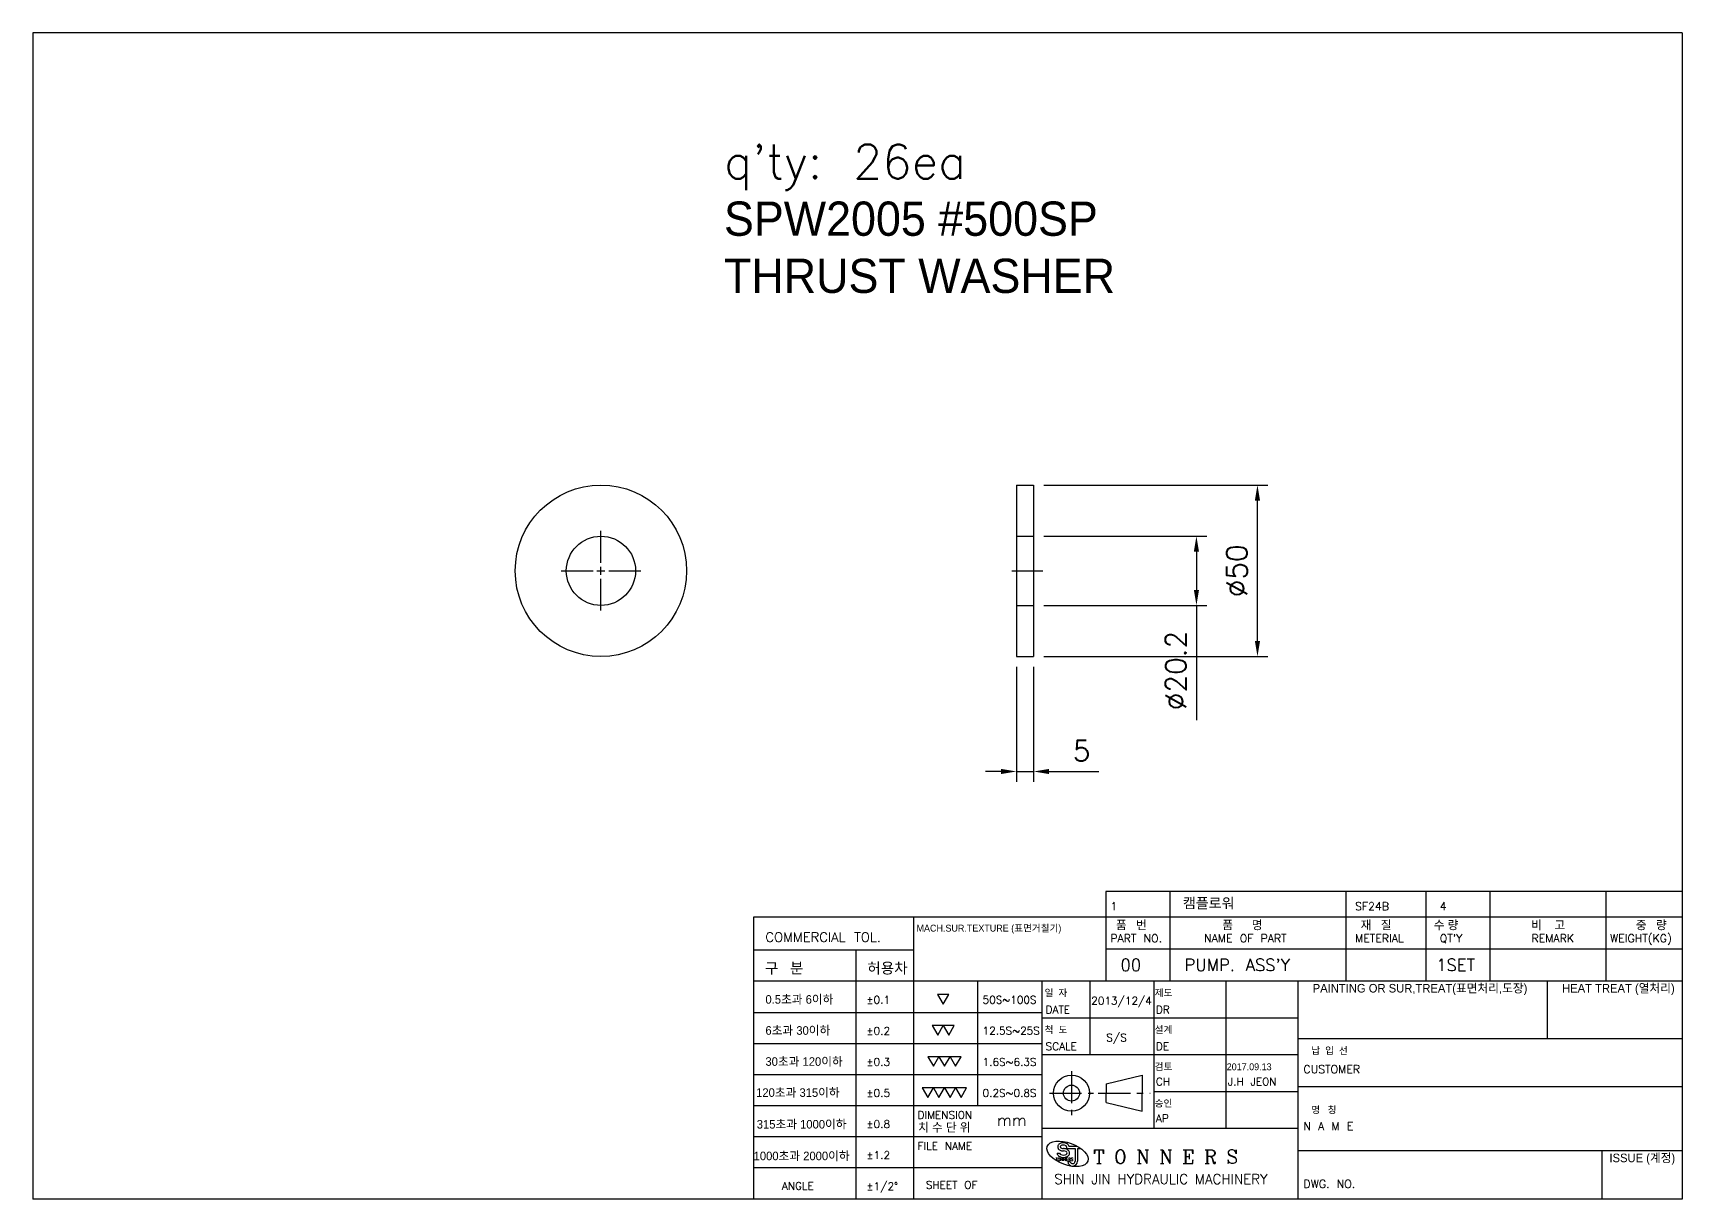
# Model space of a CAD drawing. Extents: x -2917 to 6643, y 8514 to 10799.
# Drawn here: x 6161.4 to 6642.5, y 8514.2 to 8854.4 of the extents above; entities that cross this region are included whole.
import ezdxf

# ---------------------------------------------------------------- set-up
doc = ezdxf.new("R2010")
doc.units = 0
doc.header["$LTSCALE"] = 15
doc.header["$MEASUREMENT"] = 0
doc.linetypes.add('CENTER', pattern=[2, 1.25, -0.25, 0.25, -0.25])
doc.linetypes.add('PHANTOM2', pattern=[31.75, 15.875, -3.175, 3.175, -3.175, 3.175, -3.175])
for name, color, linetype in [('1', 1, 'CENTER'), ('3', 3, 'Continuous'), ('4', 4, 'Continuous'), ('DXF1', 7, 'Continuous')]:
    doc.layers.add(name, color=color, linetype=linetype)
doc.styles.add('HSG', font='romans.shx', dxfattribs={"bigfont": 'whgtxt.shx'})
doc.styles.add('ROMANC', font='romanc', dxfattribs={"height": 2})
doc.styles.add('ROMANS', font='txt.shx', dxfattribs={"bigfont": 'whgtxt.shx'})
doc.styles.get("Standard").update_dxf_attribs({"font": 'txt.shx'})
doc.dimstyles.new('ISO-25', dxfattribs={"dimtxt": 2.5, "dimasz": 2.5, "dimexe": 1.25, "dimexo": 0.625, "dimtad": 1, "dimtoh": 1, "dimdsep": 46, "dimtxsty": 'Standard', "dimcen": 2.5, "dimclrt": 6, "dimadec": 0, "dimazin": 0, "dimtfac": 1, "dimtmove": 0, "dimatfit": 3, "dimfxl": 1, "dimarcsym": 0})

# ---------------------------------------------------------------- blocks, each defined once
blk = doc.blocks.new('*U465')
at = {"layer": 'DXF1', "color": 0, "linetype": 'CENTER', "transparency": 16777216}
for p, q in [((0, 2.3), (0, 11.62)), ((-11.62, 0), (-2.3, 0)), ((2.3, 0), (11.62, 0)), ((0, -11.62), (0, -2.3))]:
    blk.add_line(p, q, dxfattribs=at)
at = {"layer": 'DXF1', "color": 0, "linetype": 'Continuous', "transparency": 16777216}
for p, q in [((-1.15, 0), (1.15, 0)), ((0, -1.15), (0, 1.15))]:
    blk.add_line(p, q, dxfattribs=at)
blk = doc.blocks.new('*D466')
at = {"layer": '4', "color": 4, "linetype": 'PHANTOM2', "lineweight": -2, "transparency": 16777216}
for p, q in [((6448.33, 8669.51), (6448.33, 8635.96)), ((6453.33, 8669.51), (6453.33, 8635.96)), ((6443.83, 8638.96), (6439.33, 8638.96)), ((6448.33, 8638.96), (6453.33, 8638.96)), ((6457.83, 8638.96), (6472.33, 8638.96))]:
    blk.add_line(p, q, dxfattribs=at)
at = {"layer": '4', "color": 4, "linetype": 'PHANTOM2', "transparency": 16777216}
for points in [[(6443.83, 8639.71), (6443.83, 8638.21), (6448.33, 8638.96)], [(6457.83, 8639.71), (6457.83, 8638.21), (6453.33, 8638.96)]]:
    blk.add_solid(points, dxfattribs=at)
at = {"layer": 'Defpoints', "color": 0, "linetype": 'PHANTOM2', "transparency": 16777216}
for p in [(6448.33, 8672.51), (6453.33, 8672.51), (6453.33, 8638.96)]:
    blk.add_point(p, dxfattribs=at)
at = {"layer": '4', "color": 7, "linetype": 'PHANTOM2', "transparency": 16777216, "insert": (6467.33, 8644.96), "char_height": 6, "attachment_point": 5}
blk.add_mtext('5', dxfattribs=at)
blk = doc.blocks.new('*D467')
at = {"layer": '4', "color": 4, "linetype": 'PHANTOM2', "lineweight": -2, "transparency": 16777216}
for p, q in [((6456.33, 8707.61), (6503.83, 8707.61)), ((6500.83, 8703.11), (6500.83, 8691.91)), ((6456.33, 8687.41), (6503.83, 8687.41)), ((6500.83, 8687.41), (6500.83, 8653.91))]:
    blk.add_line(p, q, dxfattribs=at)
at = {"layer": '4', "color": 4, "linetype": 'PHANTOM2', "transparency": 16777216}
for points in [[(6500.08, 8703.11), (6501.58, 8703.11), (6500.83, 8707.61)], [(6500.08, 8691.91), (6501.58, 8691.91), (6500.83, 8687.41)]]:
    blk.add_solid(points, dxfattribs=at)
at = {"layer": 'Defpoints', "color": 0, "linetype": 'PHANTOM2', "transparency": 16777216}
for p in [(6453.33, 8707.61), (6453.33, 8687.41), (6500.83, 8687.41)]:
    blk.add_point(p, dxfattribs=at)
at = {"layer": '4', "color": 7, "linetype": 'PHANTOM2', "transparency": 16777216, "insert": (6494.83, 8668.41), "char_height": 6, "attachment_point": 5, "rotation": 90}
blk.add_mtext('%%C20.2', dxfattribs=at)
blk = doc.blocks.new('*D468')
at = {"layer": '4', "color": 4, "linetype": 'PHANTOM2', "lineweight": -2, "transparency": 16777216}
for p, q in [((6456.33, 8722.51), (6521.63, 8722.51)), ((6518.63, 8677.01), (6518.63, 8718.01)), ((6456.33, 8672.51), (6521.63, 8672.51))]:
    blk.add_line(p, q, dxfattribs=at)
at = {"layer": '4', "color": 4, "linetype": 'PHANTOM2', "transparency": 16777216}
for points in [[(6517.88, 8718.01), (6519.38, 8718.01), (6518.63, 8722.51)], [(6517.88, 8677.01), (6519.38, 8677.01), (6518.63, 8672.51)]]:
    blk.add_solid(points, dxfattribs=at)
at = {"layer": 'Defpoints', "color": 0, "linetype": 'PHANTOM2', "transparency": 16777216}
for p in [(6453.33, 8722.51), (6518.63, 8722.51), (6453.33, 8672.51)]:
    blk.add_point(p, dxfattribs=at)
at = {"layer": '4', "color": 7, "linetype": 'PHANTOM2', "transparency": 16777216, "insert": (6512.63, 8697.51), "char_height": 6, "attachment_point": 5, "rotation": 90}
blk.add_mtext('%%C50', dxfattribs=at)

msp = doc.modelspace()

# ---------------------------------------------------------------- linework, layer by layer
at = {"color": 6}
for p, q in [((6161.368, 8854.425), (6161.368, 8514.225)), ((6642.508, 8854.425), (6161.368, 8854.425)), ((6642.508, 8854.425), (6642.508, 8514.225)), ((6474.359, 8603.931), (6474.359, 8577.747)), ((6642.508, 8603.931), (6474.359, 8603.931)), ((6493.042, 8603.931), (6493.042, 8577.747)), ((6544.421, 8603.931), (6544.421, 8577.747)), ((6567.775, 8603.931), (6567.775, 8577.747)), ((6586.458, 8603.931), (6586.458, 8577.747)), ((6620.322, 8603.931), (6620.322, 8577.747)), ((6642.508, 8596.431), (6474.359, 8596.431)), ((6642.508, 8587.089), (6474.359, 8587.089)), ((6642.508, 8577.747), (6418.309, 8577.747)), ((6436.993, 8577.747), (6436.993, 8541.409)), ((6488.371, 8577.747), (6488.371, 8534.776)), ((6455.676, 8568.593), (6418.309, 8568.593)), ((6530.409, 8567.005), (6455.676, 8567.005)), ((6455.676, 8559.531), (6418.309, 8559.531)), ((6642.508, 8560.933), (6530.409, 8560.933)), ((6530.409, 8556.262), (6455.676, 8556.262)), ((6455.676, 8550.47), (6418.309, 8550.47)), ((6530.409, 8545.519), (6488.371, 8545.519)), ((6642.508, 8546.92), (6530.409, 8546.92)), ((6455.676, 8541.409), (6418.309, 8541.409)), ((6455.676, 8532.347), (6418.309, 8532.347)), ((6530.409, 8534.776), (6455.676, 8534.776)), ((6642.508, 8528.237), (6530.409, 8528.237)), ((6455.676, 8523.286), (6418.309, 8523.286)), ((6642.508, 8514.225), (6161.368, 8514.225))]:
    msp.add_line(p, q, dxfattribs=at)
at = {"color": 5}
for p, q in [((6642.508, 8596.431), (6371.601, 8596.431)), ((6371.601, 8596.431), (6371.601, 8514.225)), ((6418.309, 8596.431), (6418.309, 8514.225)), ((6401.495, 8586.809), (6401.495, 8514.225)), ((6455.676, 8577.747), (6455.676, 8514.225)), ((6469.688, 8577.747), (6469.688, 8556.262)), ((6509.39, 8577.747), (6509.39, 8534.776)), ((6530.409, 8577.747), (6530.409, 8514.225)), ((6603.173, 8577.747), (6603.173, 8560.933)), ((6619.154, 8528.237), (6619.154, 8514.225))]:
    msp.add_line(p, q, dxfattribs=at)
for p, q in [((6474.524, 8547.841), (6485.033, 8550.371)), ((6485.033, 8550.371), (6485.033, 8545.116)), ((6474.524, 8547.841), (6474.524, 8545.116)), ((6474.524, 8542.391), (6474.524, 8545.116)), ((6485.033, 8539.861), (6485.033, 8545.116)), ((6474.524, 8542.391), (6485.033, 8539.861))]:
    msp.add_line(p, q)
for radius in [5.255, 2.335]:
    msp.add_circle((6464.377, 8545.116), radius)
at = {"layer": '1', "ltscale": 0.5}
for p, q in [((6464.377, 8551.538), (6464.377, 8538.694)), ((6457.955, 8545.116), (6470.799, 8545.116)), ((6472.188, 8545.116), (6487.368, 8545.116))]:
    msp.add_line(p, q, dxfattribs=at)
at = {"layer": '3'}
for p, q in [((6460.199, 8527.561), (6460.893, 8527.561)), ((6462.943, 8529.448), (6462.943, 8529.002)), ((6462.943, 8529.002), (6465.456, 8529.002)), ((6463.599, 8529.689), (6465.995, 8529.689)), ((6465.456, 8529.002), (6465.456, 8525.23)), ((6466.142, 8529.002), (6466.142, 8525.23)), ((6466.142, 8529.002), (6467.077, 8529.002)), ((6463.293, 8525.136), (6463.985, 8525.136))]:
    msp.add_line(p, q, dxfattribs=at)
for radius, start, end in [(1.429, 185.98083, 357.76872), (0.744, 191.54669, 355.71065)]:
    msp.add_arc((6464.714, 8525.285), radius, start, end, dxfattribs=at)
msp.add_ellipse((6463.215, 8527.401), major_axis=(-5.912, 2.152), ratio=0.5151515, dxfattribs=at)
for centre, major_axis, ratio, start_param, end_param in [((6462, 8527.647), (1.119, 0), 0.5368755, 3.2849402, 7.8539816), ((6462, 8529.448), (-0.944, 0), 0.5454545, 3.1415927, 7.8544861)]:
    msp.add_ellipse(centre, major_axis=major_axis, ratio=ratio, start_param=start_param, end_param=end_param, dxfattribs=at)
for points, knots in [([(6463.599, 8529.689), (6463.596, 8529.703), (6463.592, 8529.717), (6463.551, 8529.853), (6463.492, 8529.961), (6463.356, 8530.144), (6463.278, 8530.22), (6463.115, 8530.347), (6463.029, 8530.4), (6462.764, 8530.531), (6462.576, 8530.587), (6462.19, 8530.65), (6461.992, 8530.657), (6461.601, 8530.624), (6461.409, 8530.584), (6461.093, 8530.466), (6460.965, 8530.402), (6460.751, 8530.247), (6460.662, 8530.166), (6460.52, 8529.98), (6460.464, 8529.882), (6460.39, 8529.671), (6460.37, 8529.56), (6460.37, 8529.448), (6460.37, 8529.349), (6460.386, 8529.25), (6460.443, 8529.066), (6460.484, 8528.982), (6460.579, 8528.833), (6460.634, 8528.768), (6460.806, 8528.598), (6460.933, 8528.515), (6461.197, 8528.385), (6461.334, 8528.339), (6461.617, 8528.273), (6461.762, 8528.255), (6461.938, 8528.248), (6461.969, 8528.247), (6462, 8528.247)], [3.2796202, 3.2796202, 3.2796202, 3.2796202, 3.3049469, 3.3049469, 3.5277991, 3.5277991, 3.7506513, 3.7506513, 3.9735035, 3.9735035, 4.4202156, 4.4202156, 4.8669277, 4.8669277, 5.3136398, 5.3136398, 5.6362606, 5.6362606, 5.8878686, 5.8878686, 6.0940976, 6.0940976, 6.2831853, 6.2831853, 6.2831853, 6.451458, 6.451458, 6.6197306, 6.6197306, 6.7880033, 6.7880033, 7.1200511, 7.1200511, 7.4520989, 7.4520989, 7.7841468, 7.7841468, 7.8539874, 7.8539874, 7.8539874, 7.8539874]), ([(6460.199, 8527.561), (6460.205, 8527.486), (6460.22, 8527.413), (6460.271, 8527.247), (6460.314, 8527.159), (6460.415, 8527.002), (6460.473, 8526.933), (6460.656, 8526.752), (6460.792, 8526.662), (6461.078, 8526.52), (6461.229, 8526.468), (6461.54, 8526.394), (6461.7, 8526.371), (6462.108, 8526.351), (6462.356, 8526.371), (6462.769, 8526.466), (6462.94, 8526.525), (6463.224, 8526.674), (6463.342, 8526.754), (6463.532, 8526.936), (6463.609, 8527.03), (6463.733, 8527.252), (6463.779, 8527.381), (6463.814, 8527.655), (6463.802, 8527.798), (6463.728, 8528.057), (6463.667, 8528.173), (6463.522, 8528.371), (6463.439, 8528.453), (6463.263, 8528.592), (6463.169, 8528.65), (6462.88, 8528.795), (6462.674, 8528.857), (6462.309, 8528.921), (6462.155, 8528.934), (6462, 8528.934)], [6.3289612, 6.3289612, 6.3289612, 6.3289612, 6.4490061, 6.4490061, 6.6148269, 6.6148269, 6.7806476, 6.7806476, 7.1075597, 7.1075597, 7.4344718, 7.4344718, 7.7613839, 7.7613839, 8.2575558, 8.2575558, 8.6280926, 8.6280926, 8.9124739, 8.9124739, 9.134214, 9.134214, 9.3559541, 9.3559541, 9.5776942, 9.5776942, 9.7994343, 9.7994343, 10.0211744, 10.0211744, 10.2429145, 10.2429145, 10.6832391, 10.6832391, 10.9955679, 10.9955679, 10.9955679, 10.9955679])]:
    msp.add_open_spline(points, degree=3, knots=knots, dxfattribs=at)
at = {"layer": '4', "color": 5}
for p, q in [((6418.309, 8586.809), (6371.601, 8586.809)), ((6418.309, 8577.747), (6371.601, 8577.747)), ((6418.309, 8568.593), (6371.601, 8568.593)), ((6418.309, 8559.531), (6371.601, 8559.531)), ((6418.309, 8550.47), (6371.601, 8550.47)), ((6418.309, 8541.409), (6371.601, 8541.409)), ((6418.309, 8532.347), (6371.601, 8532.347)), ((6418.309, 8523.286), (6371.601, 8523.286))]:
    msp.add_line(p, q, dxfattribs=at)
at = {"layer": '4'}
for points in [[(6426.936, 8571.074), (6428.554, 8573.877), (6425.318, 8573.877)], [(6425.336, 8562.013), (6426.954, 8564.815), (6423.718, 8564.815)], [(6428.572, 8562.013), (6430.19, 8564.815), (6426.954, 8564.815)], [(6424.092, 8552.952), (6425.71, 8555.754), (6422.474, 8555.754)], [(6427.328, 8552.952), (6428.946, 8555.754), (6425.71, 8555.754)], [(6430.564, 8552.952), (6432.182, 8555.754), (6428.946, 8555.754)], [(6422.455, 8543.89), (6424.073, 8546.693), (6420.837, 8546.693)], [(6425.692, 8543.89), (6427.31, 8546.693), (6424.073, 8546.693)], [(6428.928, 8543.89), (6430.546, 8546.693), (6427.31, 8546.693)], [(6432.164, 8543.89), (6433.782, 8546.693), (6430.546, 8546.693)]]:
    msp.add_lwpolyline(points, close=True, dxfattribs=at)
at = {"layer": 'DXF1', "linetype": 'Continuous'}
for p, q in [((6448.333, 8722.508), (6453.333, 8722.508)), ((6448.333, 8722.508), (6448.333, 8672.508)), ((6453.333, 8722.508), (6453.333, 8672.508)), ((6448.333, 8707.608), (6453.333, 8707.608)), ((6448.333, 8687.408), (6453.333, 8687.408)), ((6448.333, 8672.508), (6453.333, 8672.508))]:
    msp.add_line(p, q, dxfattribs=at)
at = {"layer": 'DXF1', "color": 3, "linetype": 'CENTER'}
msp.add_line((6446.936, 8697.508), (6455.976, 8697.508), dxfattribs=at)
at = {"layer": 'DXF1', "linetype": 'Continuous'}
for radius in [25, 10.1]:
    msp.add_circle((6327.075, 8697.508), radius, dxfattribs=at)

# ---------------------------------------------------------------- block references
at = {"layer": 'DXF1', "color": 3, "linetype": 'CENTER'}
msp.add_blockref('*U465', (6327.075, 8697.508), dxfattribs=at)

# ---------------------------------------------------------------- texts
for s, height, p in [('1', 2.335, (6475.703, 8598.466)), ('SF24B', 2.3354, (6547.114, 8598.466)), ('4', 2.335, (6571.816, 8598.466)), ('COMMERCIAL TOL.', 2.80248, (6375.061, 8589.228)), ('PART NO.', 2.3354, (6475.703, 8589.125)), ('NAME OF PART', 2.3354, (6503.059, 8589.125)), ('METERIAL', 2.3354, (6547.114, 8589.125)), ("QT'Y", 2.3354, (6571.816, 8589.125)), ('REMARK', 2.3354, (6598.594, 8589.125)), ('WEIGHT(KG)', 2.3354, (6621.509, 8589.125)), ('00', 3.5031, (6478.683, 8580.771)), ("PUMP. ASS'Y", 3.5031, (6497.366, 8580.771)), ('1SET', 3.5031, (6570.81, 8580.771)), ('%%P0.1', 2.242, (6404.526, 8571.218)), ('50S~100S', 2.242, (6438.424, 8571.218)), ('DATE', 2.242, (6456.822, 8568.387)), ('2013/12/4', 2.242, (6470.134, 8570.948)), ('DR', 2.242, (6488.984, 8568.387)), ('%%P0.2', 2.242, (6404.526, 8562.156)), ('12.5S~25S', 2.242, (6438.424, 8562.203)), ('SCALE', 2.242, (6456.822, 8557.644)), ('S/S', 2.242, (6474.534, 8560.205)), ('DE', 2.242, (6488.984, 8557.644)), ('%%P0.3', 2.242, (6404.526, 8553.095)), ('1.6S~6.3S', 2.242, (6438.424, 8553.095)), ('CUSTOMER', 2.3354, (6532.06, 8550.924)), ('%%P0.5', 2.242, (6404.526, 8544.034)), ('0.2S~0.8S', 2.242, (6438.424, 8544.034)), ('CH', 2.242, (6488.984, 8547.368)), ('J.H JEON', 2.242, (6510.003, 8547.368)), ('%%P0.8', 2.242, (6404.526, 8534.972)), ('DIMENSION', 2.242, (6419.455, 8537.636)), ('mm', 3.363, (6442.642, 8535.567)), ('AP', 2.242, (6488.984, 8536.625)), ('N A M E', 2.3354, (6532.06, 8534.348)), ('FILE NAME', 2.242, (6419.455, 8528.575)), ('%%P1.2', 2.242, (6404.526, 8525.911)), ('ANGLE', 2.242, (6379.872, 8516.94)), ('%%P1/2%%D', 2.242, (6404.526, 8516.85)), ('SHEET OF', 2.242, (6421.861, 8517.224)), ('DWG. NO.', 2.3354, (6532.06, 8517.466))]:
    msp.add_text(s, height=height).set_placement(p)
at = {"linetype": 'Continuous', "style": 'ROMANC'}
msp.add_text('T O N N E R S', height=4.00196, dxfattribs=at).set_placement((6470.764, 8524.544))
at = {"insert": (6362.978, 8821.918), "char_height": 10, "attachment_point": 1}
msp.add_mtext_dynamic_manual_height_columns("q'ty: 26ea\\P{\\fGulim|b0|i0|c129|p50;SPW2005 #500SP\\PTHRUST WASHER}", width=3759.60361, gutter_width=50, heights=[0], dxfattribs=at)
at = {"layer": '3'}
for s, height, style, p in [('TONNERS', 0.8511, 'ROMANS', (6459.739, 8525.343)), ('SHIN JIN HYDRAULIC MACHINERY', 2.86559, 'HSG', (6459.351, 8518.601))]:
    msp.add_text(s, height=height, dxfattribs=dict(at, style=style)).set_placement(p)
at = {"layer": '3', "color": 7, "attachment_point": 4}
for s, insert, char_height in [('\\f굴림|b0|i0|c129|p2;MACH.SUR.TEXTURE (표면거칠기)', (6419.16, 8592.953), 2.0007), ('\\f굴림|b0|i0|c129|p2;품   번', (6477.344, 8594.031), 2.50088), ('\\f굴림|b0|i0|c129|p2;품      명', (6508.379, 8594.031), 2.50088), ('\\f굴림|b0|i0|c129|p2;재   질', (6548.762, 8594.031), 2.50088), ('\\f굴림|b0|i0|c129|p2;수 량', (6570.076, 8594.031), 2.50088), ('\\f굴림|b0|i0|c129|p2;비    고', (6598.496, 8594.031), 2.50088), ('\\f굴림|b0|i0|c129|p2;중   량', (6629.048, 8594.031), 2.50088), ('\\f굴림|b0|i0|c129|p2;허용차', (6404.81, 8581.427), 3.12609), ('\\f굴림|b0|i0|c129|p2;구   분', (6374.917, 8581.427), 3.12609), ('\\f굴림|b0|i0|c129|p2;0.5초과 6이하', (6375.079, 8572.323), 2.50088), ('\\f굴림|b0|i0|c129|p2;일  자', (6456.526, 8574.27), 2.0007), ('\\f굴림|b0|i0|c129|p2;제도', (6488.642, 8574.27), 2.0007), ('\\f굴림|b0|i0|c129|p2;PAINTING OR SUR,TREAT(표면처리,도장)', (6534.749, 8575.347), 2.50088), ('\\f굴림|b0|i0|c129|p2;HEAT TREAT (열처리)', (6607.513, 8575.347), 2.50088), ('\\f굴림|b0|i0|c129|p2;6초과 30이하', (6375.079, 8563.261), 2.50088), ('\\f굴림|b0|i0|c129|p2;척  도', (6456.526, 8563.527), 2.0007), ('\\f굴림|b0|i0|c129|p2;설계', (6488.642, 8563.527), 2.0007), ('\\f굴림|b0|i0|c129|p2;30초과 120이하', (6375.079, 8554.2), 2.50088), ('\\f굴림|b0|i0|c129|p2;납  입  선', (6534.35, 8557.455), 2.0007), ('\\f굴림|b0|i0|c129|p2;검토', (6488.642, 8552.784), 2.0007), ('{\\fGulim|b0|i0|c129|p2;2017.09.13}', (6509.661, 8552.784), 2.0007), ('\\f굴림|b0|i0|c129|p2;120초과 315이하', (6372.36, 8545.139), 2.50088), ('\\f굴림|b0|i0|c129|p2;승인', (6488.642, 8542.042), 2.0007), ('\\f굴림|b0|i0|c129|p2;명   칭', (6534.35, 8540.161), 2.0007), ('\\f굴림|b0|i0|c129|p2;315초과 1000이하', (6372.541, 8535.896), 2.50088), ('\\f굴림|b0|i0|c129|p2;치 수 단 위', (6419.612, 8534.991), 2.50088), ('\\f굴림|b0|i0|c129|p2;1000초과 2000이하', (6371.632, 8526.654), 2.50088), ('\\f굴림|b0|i0|c129|p2;ISSUE (계정)', (6621.33, 8525.837), 2.50088)]:
    msp.add_mtext(s, dxfattribs=dict(at, insert=insert, char_height=char_height))
at = {"layer": '4', "color": 6, "linetype": 'PHANTOM2', "insert": (6496.876, 8602.062), "char_height": 3, "width": 15.95553, "attachment_point": 1}
msp.add_mtext('캠플로워', dxfattribs=at)

# ---------------------------------------------------------------- dimensions: what is measured, and where the dimension line sits
at = {"layer": '4', "color": 6, "linetype": 'PHANTOM2'}
for base, p1, p2, picture, middle in [((6518.631, 8722.508), (6453.333, 8672.508), (6453.333, 8722.508), '*D468', (6512.631, 8697.508)), ((6500.829, 8687.408), (6453.333, 8707.608), (6453.333, 8687.408), '*D467', (6494.829, 8668.408))]:
    dim = msp.add_linear_dim(base=base, p1=p1, p2=p2, angle=90, text='%%C<>', dimstyle='ISO-25', override={"dimscale": 1.5, "dimtxt": 4, "dimasz": 3, "dimexe": 2, "dimexo": 2, "dimgap": 2, "dimtoh": 0, "dimcen": 0, "dimclrd": 4, "dimclre": 4, "dimclrt": 7, "dimfxl": 0.5}, dxfattribs=at)
    dim.commit()
    dim.dimension.update_dxf_attribs({"geometry": picture, "text_midpoint": middle})
dim = msp.add_linear_dim(base=(6453.333, 8638.962), p1=(6448.333, 8672.508), p2=(6453.333, 8672.508), dimstyle='ISO-25', override={"dimscale": 1.5, "dimtxt": 4, "dimasz": 3, "dimexe": 2, "dimexo": 2, "dimgap": 2, "dimtoh": 0, "dimcen": 0, "dimclrd": 4, "dimclre": 4, "dimclrt": 7, "dimfxl": 0.5}, dxfattribs=at)
dim.commit()
dim.dimension.update_dxf_attribs({"geometry": '*D466', "text_midpoint": (6467.333, 8644.962)})

doc.saveas('drawing.dxf')
